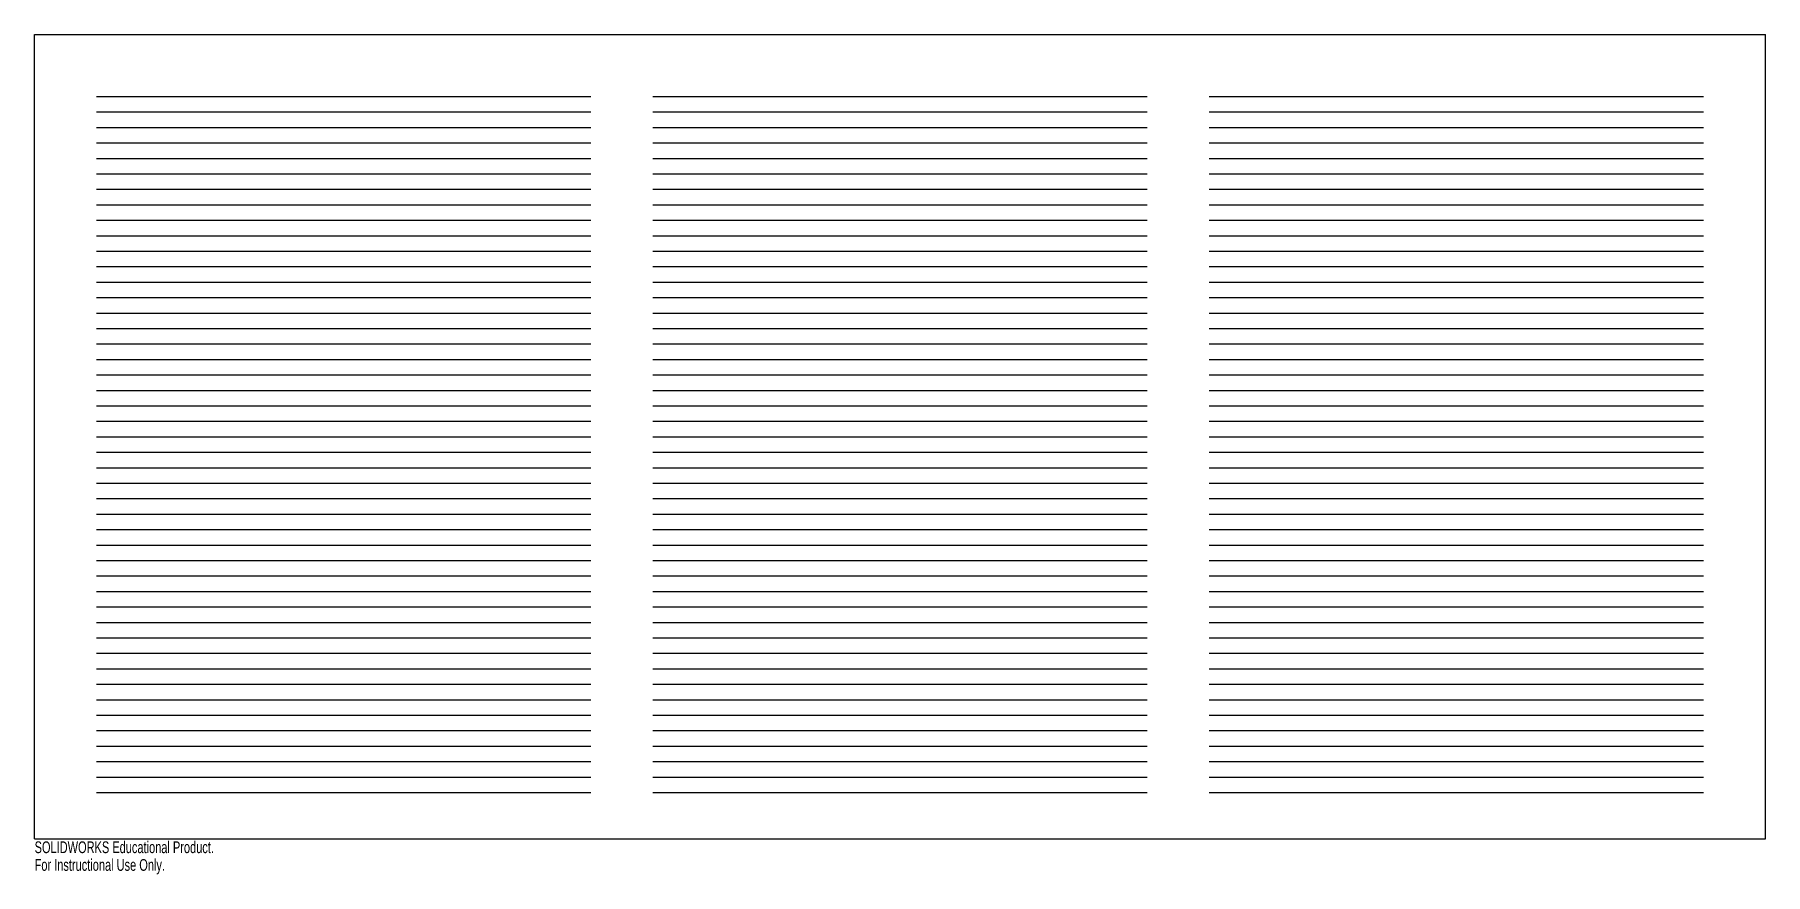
# Model space of a CAD drawing. Header units: inches. Extents: x 0 to 28, y -0.6 to 13.
import ezdxf

# ---------------------------------------------------------------- set-up
doc = ezdxf.new("R2010")
doc.units = ezdxf.units.IN
doc.header["$MEASUREMENT"] = 0
doc.styles.add('SLDTEXTSTYLE0', font='TXT', dxfattribs={"width": 0.7})

msp = doc.modelspace()

# ---------------------------------------------------------------- linework, layer by layer
at = {"color": 7, "linetype": 'Continuous'}
for p, q in [((0, 0), (0, 13)), ((0, 13), (28, 13)), ((28, 0), (28, 13)), ((1, 12), (9, 12)), ((10, 12), (18, 12)), ((19, 12), (27, 12)), ((1, 11.75), (9, 11.75)), ((1, 11.5), (9, 11.5)), ((10, 11.75), (18, 11.75)), ((10, 11.5), (18, 11.5)), ((19, 11.75), (27, 11.75)), ((19, 11.5), (27, 11.5)), ((1, 11.25), (9, 11.25)), ((10, 11.25), (18, 11.25)), ((19, 11.25), (27, 11.25)), ((1, 11), (9, 11)), ((10, 11), (18, 11)), ((19, 11), (27, 11)), ((1, 10.75), (9, 10.75)), ((10, 10.75), (18, 10.75)), ((19, 10.75), (27, 10.75)), ((1, 10.5), (9, 10.5)), ((10, 10.5), (18, 10.5)), ((19, 10.5), (27, 10.5)), ((1, 10.25), (9, 10.25)), ((10, 10.25), (18, 10.25)), ((19, 10.25), (27, 10.25)), ((1, 10), (9, 10)), ((10, 10), (18, 10)), ((19, 10), (27, 10)), ((1, 9.75), (9, 9.75)), ((10, 9.75), (18, 9.75)), ((19, 9.75), (27, 9.75)), ((1, 9.5), (9, 9.5)), ((1, 9.25), (9, 9.25)), ((10, 9.5), (18, 9.5)), ((10, 9.25), (18, 9.25)), ((19, 9.5), (27, 9.5)), ((19, 9.25), (27, 9.25)), ((1, 9), (9, 9)), ((10, 9), (18, 9)), ((19, 9), (27, 9)), ((1, 8.75), (9, 8.75)), ((10, 8.75), (18, 8.75)), ((19, 8.75), (27, 8.75)), ((1, 8.5), (9, 8.5)), ((10, 8.5), (18, 8.5)), ((19, 8.5), (27, 8.5)), ((1, 8.25), (9, 8.25)), ((10, 8.25), (18, 8.25)), ((19, 8.25), (27, 8.25)), ((1, 8), (9, 8)), ((10, 8), (18, 8)), ((19, 8), (27, 8)), ((1, 7.75), (9, 7.75)), ((10, 7.75), (18, 7.75)), ((19, 7.75), (27, 7.75)), ((1, 7.5), (9, 7.5)), ((10, 7.5), (18, 7.5)), ((19, 7.5), (27, 7.5)), ((1, 7.25), (9, 7.25)), ((10, 7.25), (18, 7.25)), ((19, 7.25), (27, 7.25)), ((1, 7), (9, 7)), ((1, 6.75), (9, 6.75)), ((10, 7), (18, 7)), ((10, 6.75), (18, 6.75)), ((19, 7), (27, 7)), ((19, 6.75), (27, 6.75)), ((1, 6.5), (9, 6.5)), ((10, 6.5), (18, 6.5)), ((19, 6.5), (27, 6.5)), ((1, 6.25), (9, 6.25)), ((10, 6.25), (18, 6.25)), ((19, 6.25), (27, 6.25)), ((1, 6), (9, 6)), ((10, 6), (18, 6)), ((19, 6), (27, 6)), ((1, 5.75), (9, 5.75)), ((10, 5.75), (18, 5.75)), ((19, 5.75), (27, 5.75)), ((1, 5.5), (9, 5.5)), ((10, 5.5), (18, 5.5)), ((19, 5.5), (27, 5.5)), ((1, 5.25), (9, 5.25)), ((10, 5.25), (18, 5.25)), ((19, 5.25), (27, 5.25)), ((1, 5), (9, 5)), ((10, 5), (18, 5)), ((19, 5), (27, 5)), ((1, 4.75), (9, 4.75)), ((1, 4.5), (9, 4.5)), ((10, 4.75), (18, 4.75)), ((10, 4.5), (18, 4.5)), ((19, 4.75), (27, 4.75)), ((19, 4.5), (27, 4.5)), ((1, 4.25), (9, 4.25)), ((10, 4.25), (18, 4.25)), ((19, 4.25), (27, 4.25)), ((1, 4), (9, 4)), ((10, 4), (18, 4)), ((19, 4), (27, 4)), ((1, 3.75), (9, 3.75)), ((10, 3.75), (18, 3.75)), ((19, 3.75), (27, 3.75)), ((1, 3.5), (9, 3.5)), ((10, 3.5), (18, 3.5)), ((19, 3.5), (27, 3.5)), ((1, 3.25), (9, 3.25)), ((10, 3.25), (18, 3.25)), ((19, 3.25), (27, 3.25)), ((1, 3), (9, 3)), ((10, 3), (18, 3)), ((19, 3), (27, 3)), ((1, 2.75), (9, 2.75)), ((10, 2.75), (18, 2.75)), ((19, 2.75), (27, 2.75)), ((1, 2.5), (9, 2.5)), ((1, 2.25), (9, 2.25)), ((10, 2.5), (18, 2.5)), ((10, 2.25), (18, 2.25)), ((19, 2.5), (27, 2.5)), ((19, 2.25), (27, 2.25)), ((1, 2), (9, 2)), ((10, 2), (18, 2)), ((19, 2), (27, 2)), ((1, 1.75), (9, 1.75)), ((10, 1.75), (18, 1.75)), ((19, 1.75), (27, 1.75)), ((1, 1.5), (9, 1.5)), ((10, 1.5), (18, 1.5)), ((19, 1.5), (27, 1.5)), ((1, 1.25), (9, 1.25)), ((10, 1.25), (18, 1.25)), ((19, 1.25), (27, 1.25)), ((1, 1), (9, 1)), ((10, 1), (18, 1)), ((19, 1), (27, 1)), ((1, 0.75), (9, 0.75)), ((10, 0.75), (18, 0.75)), ((19, 0.75), (27, 0.75)), ((0, 0), (28, 0))]:
    msp.add_line(p, q, dxfattribs=at)

# ---------------------------------------------------------------- texts
at = {"color": 7, "linetype": 'Continuous', "char_height": 0.1903, "attachment_point": 1, "style": 'SLDTEXTSTYLE0'}
for s, insert in [('SOLIDWORKS Educational Product.', (0, -0.04)), ('For Instructional Use Only.', (0, -0.326))]:
    msp.add_mtext(s, dxfattribs=dict(at, insert=insert))

doc.saveas('drawing.dxf')
